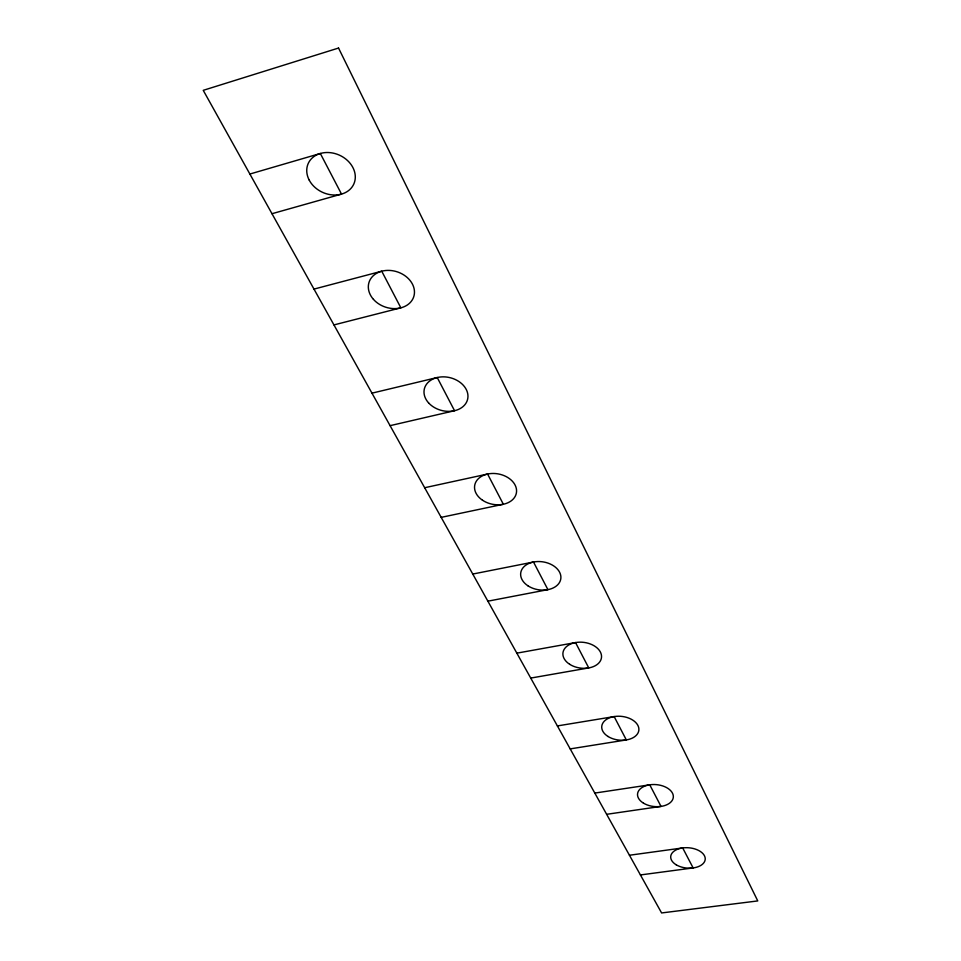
<?xml version="1.0" encoding="UTF-8"?>
<svg xmlns="http://www.w3.org/2000/svg" width="961" height="961" viewBox="0 0 961 961"><rect width="100%" height="100%" fill="white"/><g stroke="black" fill="none" stroke-linecap="round" stroke-linejoin="round"><path stroke-width="1.44" d="M249.884 174.037L320.325 153.484L341.515 194.098L271.987 213.714M313.995 289.093L381.745 271.206L400.857 307.832L333.96 324.914M371.979 393.157L437.231 377.529L454.553 410.719L390.094 425.663M424.666 487.732L487.587 474.037L503.36 504.261L441.183 517.366M472.764 574.053L533.499 562.017L547.914 589.646L487.888 601.178M516.85 653.156L575.531 642.573L588.757 667.919L530.736 678.082M557.392 725.927L614.151 716.582L626.332 739.934L570.197 748.895M594.811 793.077L649.756 784.825L661.012 806.399L606.643 814.315M629.443 855.242L682.694 847.938L693.133 867.939L640.434 874.942M338.536 48.05L203.239 90.334L661.6 912.95L757.761 900.925L338.536 48.05M309.082 179.863A24.998 20.409 24.3 0 0 351.005 188.344A24.998 20.409 24.3 0 0 332.962 153.075A24.998 20.409 24.3 0 0 309.082 179.863M373.445 299.364A23.496 18.595 17.9 0 0 412.93 298.739A23.496 18.595 17.9 0 0 387.812 270.389A23.496 18.595 17.9 0 0 373.445 299.364M428.57 402.875A22.259 16.938 13.5 0 0 466.325 402.599A22.259 16.938 13.5 0 0 443.033 376.844A22.259 16.938 13.5 0 0 428.57 402.875M482.47 500.2A21.19 15.448 10.5 0 0 516.345 493.197A21.19 15.448 10.5 0 0 487.828 473.989A21.19 15.448 10.5 0 0 482.47 500.2M527.973 585.826A20.253 14.127 8.5 0 0 560.635 579.663A20.253 14.127 8.5 0 0 533.727 561.981A20.253 14.127 8.5 0 0 527.973 585.826M569.669 664.291A19.412 12.961 7 0 0 601.226 658.874A19.412 12.961 7 0 0 575.735 642.537A19.412 12.961 7 0 0 569.669 664.291M608.037 736.486A18.643 11.928 5.9 0 0 638.536 731.705A18.643 11.928 5.9 0 0 614.343 716.546A18.643 11.928 5.9 0 0 608.037 736.486M643.438 803.12A17.947 11.003 5.2 0 0 672.952 798.891A17.947 11.003 5.2 0 0 649.936 784.789A17.947 11.003 5.2 0 0 643.438 803.12M676.22 864.804A17.31 10.187 4.6 0 0 704.809 861.08A17.31 10.187 4.6 0 0 682.863 847.914A17.31 10.187 4.6 0 0 676.22 864.804"/></g></svg>
